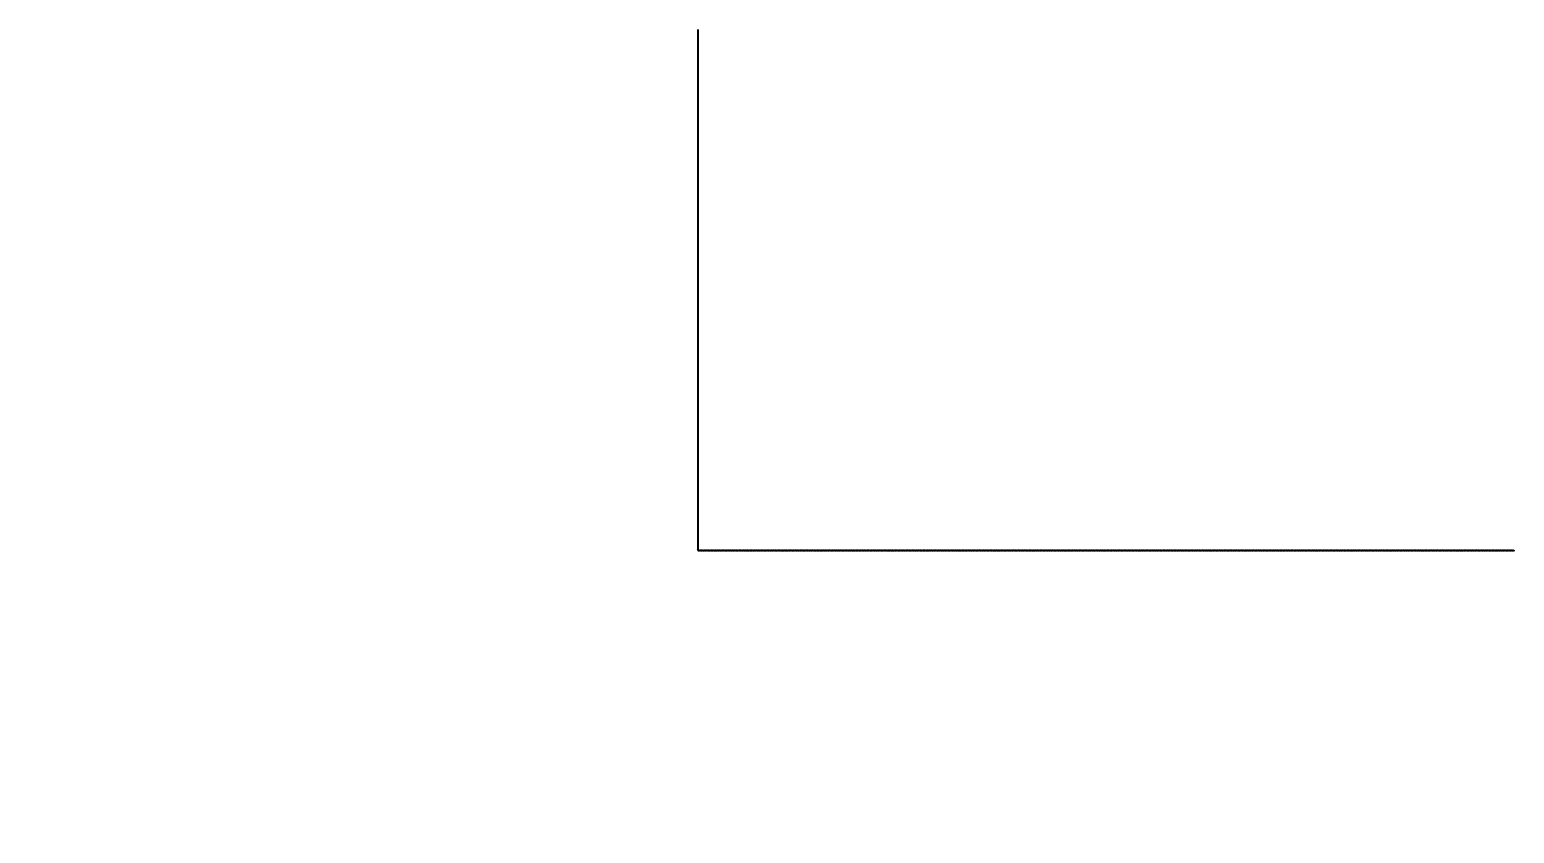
# Model space of a CAD drawing. Header units: millimetres. Extents: x 0 to 7618, y 0 to 6412.
# Drawn here: x 1280 to 1889, y 1271 to 1601 of the extents above; entities that cross this region are included whole.
import ezdxf

# ---------------------------------------------------------------- set-up
doc = ezdxf.new("R2010")
doc.units = ezdxf.units.MM
doc.styles.get("Standard").update_dxf_attribs({"font": 'arial.ttf'})
doc.dimstyles.new('ISO-25', dxfattribs={"dimtxt": 100, "dimasz": 100, "dimexe": 1.25, "dimexo": 0.625, "dimtad": 1, "dimtih": 1, "dimtoh": 1, "dimtxsty": 'Standard', "dimcen": 2.5, "dimadec": 0, "dimazin": 0, "dimtfac": 1, "dimtmove": 0, "dimatfit": 3, "dimfxl": 1, "dimfxlon": 1, "dimarcsym": 0})

# ---------------------------------------------------------------- blocks, each defined once
blk = doc.blocks.new('*D3')
at = {"color": 0, "lineweight": -2, "transparency": 16777216}
for p, q in [((917.06, 2934.41), (914.81, 2934.41)), ((916.06, 2834.41), (916.06, 2225.54)), ((916.06, 1487.25), (916.06, 2096.12)), ((917.06, 1387.25), (914.81, 1387.25))]:
    blk.add_line(p, q, dxfattribs=at)
at = {"color": 0, "transparency": 16777216}
for points in [[(899.39, 2834.41), (932.72, 2834.41), (916.06, 2934.41)], [(899.39, 1487.25), (932.72, 1487.25), (916.06, 1387.25)]]:
    blk.add_solid(points, dxfattribs=at)
at = {"layer": 'Defpoints', "color": 0, "transparency": 16777216}
for p in [(1582.26, 2934.41), (916.06, 1387.25), (1561.78, 1387.25)]:
    blk.add_point(p, dxfattribs=at)
at = {"color": 0, "transparency": 16777216, "insert": (916.06, 2160.83), "char_height": 100, "attachment_point": 5}
blk.add_mtext('1547,16 [5\'-1"]', dxfattribs=at)
blk = doc.blocks.new('*D4')
at = {"color": 0, "lineweight": -2, "transparency": 16777216}
for p, q in [((1554.2, 902.31), (1554.2, 900.06)), ((3657.48, 902.31), (3657.48, 900.06)), ((1654.2, 901.31), (3557.48, 901.31))]:
    blk.add_line(p, q, dxfattribs=at)
at = {"color": 0, "transparency": 16777216}
for points in [[(1654.2, 917.97), (1654.2, 884.64), (1554.2, 901.31)], [(3557.48, 917.97), (3557.48, 884.64), (3657.48, 901.31)]]:
    blk.add_solid(points, dxfattribs=at)
at = {"layer": 'Defpoints', "color": 0, "transparency": 16777216}
for p in [(1554.2, 1594.38), (3657.48, 1547.63), (3657.48, 901.31)]:
    blk.add_point(p, dxfattribs=at)
at = {"color": 0, "transparency": 16777216, "insert": (2605.84, 966.02), "char_height": 100, "attachment_point": 5}
blk.add_mtext('2103,27 [6\'-11"]', dxfattribs=at)
blk = doc.blocks.new('*D7')
at = {"color": 0, "lineweight": -2, "transparency": 16777216}
for p, q in [((736.94, 1152.02), (735.57, 1150.23)), ((815.89, 1090.64), (970.42, 972.97)), ((1294.92, 725.87), (1140.38, 843.55)), ((1375.08, 666.08), (1373.72, 664.29))]:
    blk.add_line(p, q, dxfattribs=at)
at = {"color": 0, "transparency": 16777216}
for points in [[(825.99, 1103.9), (805.79, 1077.38), (736.33, 1151.23)], [(1305.01, 739.13), (1284.82, 712.61), (1374.48, 665.29)]]:
    blk.add_solid(points, dxfattribs=at)
at = {"layer": 'Defpoints', "color": 0, "transparency": 16777216}
for p in [(916.06, 1387.25), (1554.2, 901.31), (1374.48, 665.29)]:
    blk.add_point(p, dxfattribs=at)
at = {"color": 0, "transparency": 16777216, "insert": (1055.4, 908.26), "char_height": 100, "attachment_point": 5}
blk.add_mtext('802,1 [2\'-8"]', dxfattribs=at)
blk = doc.blocks.new('*D18')
at = {"color": 0, "lineweight": -2, "transparency": 16777216}
for p, q in [((3475.51, 2734.23), (3657.48, 2859.13)), ((3657.48, 2859.13), (3657.48, 1696.15)), ((3475.51, 2735.23), (3475.51, 2734.23))]:
    blk.add_line(p, q, dxfattribs=at)
at = {"layer": 'Defpoints', "color": 0, "transparency": 16777216}
for p in [(3475.51, 2934.23), (3657.48, 2659.13), (0, 0)]:
    blk.add_point(p, dxfattribs=at)
at = {"color": 0, "transparency": 16777216, "insert": (3592.76, 2177.33), "char_height": 100, "attachment_point": 5, "rotation": 90}
blk.add_mtext('3475,51 [11\'-5"]', dxfattribs=at)

msp = doc.modelspace()

# ---------------------------------------------------------------- linework, layer by layer
msp.add_lwpolyline([(1554.028, 1600.633, 0.5205671), (1554.028, 1600.133, 0.5205671), (1554.028, 1599.633, 0.5205671), (1554.028, 1599.133, 0.5205671), (1554.028, 1598.633, 0.5205671), (1554.028, 1598.133, 0.5205671), (1554.028, 1597.633, 0.5205671), (1554.028, 1597.133, 0.5205671), (1554.028, 1596.633, 0.5205671), (1554.028, 1596.133, 0.5205671), (1554.028, 1595.633, 0.5205671), (1554.028, 1595.133, 0.5205671), (1554.028, 1594.633, 0.5205671), (1554.028, 1594.133, 0.5205671), (1554.028, 1593.633, 0.5205671), (1554.028, 1593.133, 0.5205671), (1554.028, 1592.633, 0.5205671), (1554.028, 1592.133, 0.5205671), (1554.028, 1591.633, 0.5205671), (1554.028, 1591.133, 0.5205671), (1554.028, 1590.633, 0.5205671), (1554.028, 1590.133, 0.5205671), (1554.028, 1589.633, 0.5205671), (1554.028, 1589.133, 0.5205671), (1554.028, 1588.633, 0.5205671), (1554.028, 1588.133, 0.5205671), (1554.028, 1587.633, 0.5205671), (1554.028, 1587.133, 0.5205671), (1554.028, 1586.633, 0.5205671), (1554.028, 1586.133, 0.5205671), (1554.028, 1585.633, 0.5205671), (1554.028, 1585.133, 0.5205671), (1554.028, 1584.633, 0.5205671), (1554.028, 1584.133, 0.5205671), (1554.028, 1583.633, 0.5205671), (1554.028, 1583.133, 0.5205671), (1554.028, 1582.633, 0.5205671), (1554.028, 1582.133, 0.5205671), (1554.028, 1581.633, 0.5205671), (1554.028, 1581.133, 0.5205671), (1554.028, 1580.633, 0.5205671), (1554.028, 1580.133, 0.5205671), (1554.028, 1579.633, 0.5205671), (1554.028, 1579.133, 0.5205671), (1554.028, 1578.633, 0.5205671), (1554.028, 1578.133, 0.5205671), (1554.028, 1577.633, 0.5205671), (1554.028, 1577.133, 0.5205671), (1554.028, 1576.633, 0.5205671), (1554.028, 1576.133, 0.5205671), (1554.028, 1575.633, 0.5205671), (1554.028, 1575.133, 0.5205671), (1554.028, 1574.633, 0.5205671), (1554.028, 1574.133, 0.5205671), (1554.028, 1573.633, 0.5205671), (1554.028, 1573.133, 0.5205671), (1554.028, 1572.633, 0.5205671), (1554.028, 1572.133, 0.5205671), (1554.028, 1571.633, 0.5205671), (1554.028, 1571.133, 0.5205671), (1554.028, 1570.633, 0.5205671), (1554.028, 1570.133, 0.5205671), (1554.028, 1569.633, 0.5205671), (1554.028, 1569.133, 0.5205671), (1554.028, 1568.633, 0.5205671), (1554.028, 1568.133, 0.5205671), (1554.028, 1567.633, 0.5205671), (1554.028, 1567.133, 0.5205671), (1554.028, 1566.633, 0.5205671), (1554.028, 1566.133, 0.5205671), (1554.028, 1565.633, 0.5205671), (1554.028, 1565.133, 0.5205671), (1554.028, 1564.633, 0.5205671), (1554.028, 1564.133, 0.5205671), (1554.028, 1563.633, 0.5205671), (1554.028, 1563.133, 0.5205671), (1554.028, 1562.633, 0.5205671), (1554.028, 1562.133, 0.5205671), (1554.028, 1561.633, 0.5205671), (1554.028, 1561.133, 0.5205671), (1554.028, 1560.633, 0.5205671), (1554.028, 1560.133, 0.5205671), (1554.028, 1559.633, 0.5205671), (1554.028, 1559.133, 0.5205671), (1554.028, 1558.633, 0.5205671), (1554.028, 1558.133, 0.5205671), (1554.028, 1557.633, 0.5205671), (1554.028, 1557.133, 0.5205671), (1554.028, 1556.633, 0.5205671), (1554.028, 1556.133, 0.5205671), (1554.028, 1555.633, 0.5205671), (1554.028, 1555.133, 0.5205671), (1554.028, 1554.633, 0.5205671), (1554.028, 1554.133, 0.5205671), (1554.028, 1553.633, 0.5205671), (1554.028, 1553.133, 0.5205671), (1554.028, 1552.633, 0.5205671), (1554.028, 1552.133, 0.5205671), (1554.028, 1551.633, 0.5205671), (1554.028, 1551.133, 0.5205671), (1554.028, 1550.633, 0.5205671), (1554.028, 1550.133, 0.5205671), (1554.028, 1549.633, 0.5205671), (1554.028, 1549.133, 0.5205671), (1554.028, 1548.633, 0.5205671), (1554.028, 1548.133, 0.5205671), (1554.028, 1547.633, 0.5205671), (1554.028, 1547.133, 0.5205671), (1554.028, 1546.633, 0.5205671), (1554.028, 1546.133, 0.5205671), (1554.028, 1545.633, 0.5205671), (1554.028, 1545.133, 0.5205671), (1554.028, 1544.633, 0.5205671), (1554.028, 1544.133, 0.5205671), (1554.028, 1543.633, 0.5205671), (1554.028, 1543.133, 0.5205671), (1554.028, 1542.633, 0.5205671), (1554.028, 1542.133, 0.5205671), (1554.028, 1541.633, 0.5205671), (1554.028, 1541.133, 0.5205671), (1554.028, 1540.633, 0.5205671), (1554.028, 1540.133, 0.5205671), (1554.028, 1539.633, 0.5205671), (1554.028, 1539.133, 0.5205671), (1554.028, 1538.633, 0.5205671), (1554.028, 1538.133, 0.5205671), (1554.028, 1537.633, 0.5205671), (1554.028, 1537.133, 0.5205671), (1554.028, 1536.633, 0.5205671), (1554.028, 1536.133, 0.5205671), (1554.028, 1535.633, 0.5205671), (1554.028, 1535.133, 0.5205671), (1554.028, 1534.633, 0.5205671), (1554.028, 1534.133, 0.5205671), (1554.028, 1533.633, 0.5205671), (1554.028, 1533.133, 0.5205671), (1554.028, 1532.633, 0.5205671), (1554.028, 1532.133, 0.5205671), (1554.028, 1531.633, 0.5205671), (1554.028, 1531.133, 0.5205671), (1554.028, 1530.633, 0.5205671), (1554.028, 1530.133, 0.5205671), (1554.028, 1529.633, 0.5205671), (1554.028, 1529.133, 0.5205671), (1554.028, 1528.633, 0.5205671), (1554.028, 1528.133, 0.5205671), (1554.028, 1527.633, 0.5205671), (1554.028, 1527.133, 0.5205671), (1554.028, 1526.633, 0.5205671), (1554.028, 1526.133, 0.5205671), (1554.028, 1525.633, 0.5205671), (1554.028, 1525.133, 0.5205671), (1554.028, 1524.633, 0.5205671), (1554.028, 1524.133, 0.5205671), (1554.028, 1523.633, 0.5205671), (1554.028, 1523.133, 0.5205671), (1554.028, 1522.633, 0.5205671), (1554.028, 1522.133, 0.5205671), (1554.028, 1521.633, 0.5205671), (1554.028, 1521.133, 0.5205671), (1554.028, 1520.633, 0.5205671), (1554.028, 1520.133, 0.5205671), (1554.028, 1519.633, 0.5205671), (1554.028, 1519.133, 0.5205671), (1554.028, 1518.633, 0.5205671), (1554.028, 1518.133, 0.5205671), (1554.028, 1517.633, 0.5205671), (1554.028, 1517.133, 0.5205671), (1554.028, 1516.633, 0.5205671), (1554.028, 1516.133, 0.5205671), (1554.028, 1515.633, 0.5205671), (1554.028, 1515.133, 0.5205671), (1554.028, 1514.633, 0.5205671), (1554.028, 1514.133, 0.5205671), (1554.028, 1513.633, 0.5205671), (1554.028, 1513.133, 0.5205671), (1554.028, 1512.633, 0.5205671), (1554.028, 1512.133, 0.5205671), (1554.028, 1511.633, 0.5205671), (1554.028, 1511.133, 0.5205671), (1554.028, 1510.633, 0.5205671), (1554.028, 1510.133, 0.5205671), (1554.028, 1509.633, 0.5205671), (1554.028, 1509.133, 0.5205671), (1554.028, 1508.633, 0.5205671), (1554.028, 1508.133, 0.5205671), (1554.028, 1507.633, 0.5205671), (1554.028, 1507.133, 0.5205671), (1554.028, 1506.633, 0.5205671), (1554.028, 1506.133, 0.5205671), (1554.028, 1505.633, 0.5205671), (1554.028, 1505.133, 0.5205671), (1554.028, 1504.633, 0.5205671), (1554.028, 1504.133, 0.5205671), (1554.028, 1503.633, 0.5205671), (1554.028, 1503.133, 0.5205671), (1554.028, 1502.633, 0.5205671), (1554.028, 1502.133, 0.5205671), (1554.028, 1501.633, 0.5205671), (1554.028, 1501.133, 0.5205671), (1554.028, 1500.633, 0.5205671), (1554.028, 1500.133, 0.5205671), (1554.028, 1499.633, 0.5205671), (1554.028, 1499.133, 0.5205671), (1554.028, 1498.633, 0.5205671), (1554.028, 1498.133, 0.5205671), (1554.028, 1497.633, 0.5205671), (1554.028, 1497.133, 0.5205671), (1554.028, 1496.633, 0.5205671), (1554.028, 1496.133, 0.5205671), (1554.028, 1495.633, 0.5205671), (1554.028, 1495.133, 0.5205671), (1554.028, 1494.633, 0.5205671), (1554.028, 1494.133, 0.5205671), (1554.028, 1493.633, 0.5205671), (1554.028, 1493.133, 0.5205671), (1554.028, 1492.633, 0.5205671), (1554.028, 1492.133, 0.5205671), (1554.028, 1491.633, 0.5205671), (1554.028, 1491.133, 0.5205671), (1554.028, 1490.633, 0.5205671), (1554.028, 1490.133, 0.5205671), (1554.028, 1489.633, 0.5205671), (1554.028, 1489.133, 0.5205671), (1554.028, 1488.633, 0.5205671), (1554.028, 1488.133, 0.5205671), (1554.028, 1487.633, 0.5205671), (1554.028, 1487.133, 0.5205671), (1554.028, 1486.633, 0.5205671), (1554.028, 1486.133, 0.5205671), (1554.028, 1485.633, 0.5205671), (1554.028, 1485.133, 0.5205671), (1554.028, 1484.633, 0.5205671), (1554.028, 1484.133, 0.5205671), (1554.028, 1483.633, 0.5205671), (1554.028, 1483.133, 0.5205671), (1554.028, 1482.633, 0.5205671), (1554.028, 1482.133, 0.5205671), (1554.028, 1481.633, 0.5205671), (1554.028, 1481.133, 0.5205671), (1554.028, 1480.633, 0.5205671), (1554.028, 1480.133, 0.5205671), (1554.028, 1479.633, 0.5205671), (1554.028, 1479.133, 0.5205671), (1554.028, 1478.633, 0.5205671), (1554.028, 1478.133, 0.5205671), (1554.028, 1477.633, 0.5205671), (1554.028, 1477.133, 0.5205671), (1554.028, 1476.633, 0.5205671), (1554.028, 1476.133, 0.5205671), (1554.028, 1475.633, 0.5205671), (1554.028, 1475.133, 0.5205671), (1554.028, 1474.633, 0.5205671), (1554.028, 1474.133, 0.5205671), (1554.028, 1473.633, 0.5205671), (1554.028, 1473.133, 0.5205671), (1554.028, 1472.633, 0.5205671), (1554.028, 1472.133, 0.5205671), (1554.028, 1471.633, 0.5205671), (1554.028, 1471.133, 0.5205671), (1554.028, 1470.633, 0.5205671), (1554.028, 1470.133, 0.5205671), (1554.028, 1469.633, 0.5205671), (1554.028, 1469.133, 0.5205671), (1554.028, 1468.633, 0.5205671), (1554.028, 1468.133, 0.5205671), (1554.028, 1467.633, 0.5205671), (1554.028, 1467.133, 0.5205671), (1554.028, 1466.633, 0.5205671), (1554.028, 1466.133, 0.5205671), (1554.028, 1465.633, 0.5205671), (1554.028, 1465.133, 0.5205671), (1554.028, 1464.633, 0.5205671), (1554.028, 1464.133, 0.5205671), (1554.028, 1463.633, 0.5205671), (1554.028, 1463.133, 0.5205671), (1554.028, 1462.633, 0.5205671), (1554.028, 1462.133, 0.5205671), (1554.028, 1461.633, 0.5205671), (1554.028, 1461.133, 0.5205671), (1554.028, 1460.633, 0.5205671), (1554.028, 1460.133, 0.5205671), (1554.028, 1459.633, 0.5205671), (1554.028, 1459.133, 0.5205671), (1554.028, 1458.633, 0.5205671), (1554.028, 1458.133, 0.5205671), (1554.028, 1457.633, 0.5205671), (1554.028, 1457.133, 0.5205671), (1554.028, 1456.633, 0.5205671), (1554.028, 1456.133, 0.5205671), (1554.028, 1455.633, 0.5205671), (1554.028, 1455.133, 0.5205671), (1554.028, 1454.633, 0.5205671), (1554.028, 1454.133, 0.5205671), (1554.028, 1453.633, 0.5205671), (1554.028, 1453.133, 0.5205671), (1554.028, 1452.633, 0.5205671), (1554.028, 1452.133, 0.5205671), (1554.028, 1451.633, 0.5205671), (1554.028, 1451.133, 0.5205671), (1554.028, 1450.633, 0.5205671), (1554.028, 1450.133, 0.5205671), (1554.028, 1449.633, 0.5205671), (1554.028, 1449.133, 0.5205671), (1554.028, 1448.633, 0.5205671), (1554.028, 1448.133, 0.5205671), (1554.028, 1447.633, 0.5205671), (1554.028, 1447.133, 0.5205671), (1554.028, 1446.633, 0.5205671), (1554.028, 1446.133, 0.5205671), (1554.028, 1445.633, 0.5205671), (1554.028, 1445.133, 0.5205671), (1554.028, 1444.633, 0.5205671), (1554.028, 1444.133, 0.5205671), (1554.028, 1443.633, 0.5205671), (1554.028, 1443.133, 0.5205671), (1554.028, 1442.633, 0.5205671), (1554.028, 1442.133, 0.5205671), (1554.028, 1441.633, 0.5205671), (1554.028, 1441.133, 0.5205671), (1554.028, 1440.633, 0.5205671), (1554.028, 1440.133, 0.5205671), (1554.028, 1439.633, 0.5205671), (1554.028, 1439.133, 0.5205671), (1554.028, 1438.633, 0.5205671), (1554.028, 1438.133, 0.5205671), (1554.028, 1437.633, 0.5205671), (1554.028, 1437.133, 0.5205671), (1554.028, 1436.633, 0.5205671), (1554.028, 1436.133, 0.5205671), (1554.028, 1435.633, 0.5205671), (1554.028, 1435.133, 0.5205671), (1554.028, 1434.633, 0.5205671), (1554.028, 1434.133, 0.5205671), (1554.028, 1433.633, 0.5205671), (1554.028, 1433.133, 0.5205671), (1554.028, 1432.633, 0.5205671), (1554.028, 1432.133, 0.5205671), (1554.028, 1431.633, 0.5205671), (1554.028, 1431.133, 0.5205671), (1554.028, 1430.633, 0.5205671), (1554.028, 1430.133, 0.5205671), (1554.028, 1429.633, 0.5205671), (1554.028, 1429.133, 0.5205671), (1554.028, 1428.633, 0.5205671), (1554.028, 1428.133, 0.5205671), (1554.028, 1427.633, 0.5205671), (1554.028, 1427.133, 0.5205671), (1554.028, 1426.633, 0.5205671), (1554.028, 1426.133, 0.5205671), (1554.028, 1425.633, 0.5205671), (1554.028, 1425.133, 0.5205671), (1554.028, 1424.633, 0.5205671), (1554.028, 1424.133, 0.5205671), (1554.028, 1423.633, 0.5205671), (1554.028, 1423.133, 0.5205671), (1554.028, 1422.633, 0.5205671), (1554.028, 1422.133, 0.5205671), (1554.028, 1421.633, 0.5205671), (1554.028, 1421.133, 0.5205671), (1554.028, 1420.633, 0.5205671), (1554.028, 1420.133, 0.5205671), (1554.028, 1419.633, 0.5205671), (1554.028, 1419.133, 0.5205671), (1554.028, 1418.633, 0.5205671), (1554.028, 1418.133, 0.5205671), (1554.028, 1417.633, 0.5205671), (1554.028, 1417.133, 0.5205671), (1554.028, 1416.633, 0.5205671), (1554.028, 1416.133, 0.5205671), (1554.028, 1415.633, 0.5205671), (1554.028, 1415.133, 0.5205671), (1554.028, 1414.633, 0.5205671), (1554.028, 1414.133, 0.5205671), (1554.028, 1413.633, 0.5205671), (1554.028, 1413.133, 0.5205671), (1554.028, 1412.633, 0.5205671), (1554.028, 1412.133, 0.5205671), (1554.028, 1411.633, 0.5205671), (1554.028, 1411.133, 0.5205671), (1554.028, 1410.633, 0.5205671), (1554.028, 1410.133, 0.5205671), (1554.028, 1409.633, 0.5205671), (1554.028, 1409.133, 0.5205671), (1554.028, 1408.633, 0.5205671), (1554.028, 1408.133, 0.5205671), (1554.028, 1407.633, 0.5205671), (1554.028, 1407.133, 0.5205671), (1554.028, 1406.633, 0.5205671), (1554.028, 1406.133, 0.5205671), (1554.028, 1405.633, 0.5205671), (1554.028, 1405.133, 0.5205671), (1554.028, 1404.633, 0.5205671), (1554.028, 1404.133, 0.5205671), (1554.028, 1403.633, 0.5205671), (1554.028, 1403.133, 0.5205671), (1554.028, 1402.633, 0.5205671), (1554.028, 1402.133, 0.5205671), (1554.028, 1401.633, 0.5205671), (1554.028, 1401.133, 0.5205671), (1554.028, 1400.633, 0.5205671), (1554.028, 1400.133, 0.5205671), (1554.028, 1399.633, 0.5205671), (1554.028, 1399.133, 0.5205671), (1554.028, 1398.633, 0.5205671), (1554.028, 1398.133, 0.5205671), (1554.028, 1397.633, 0.5205671), (1554.028, 1397.133, 0.5205671), (1554.028, 1396.633, 0.5205671), (1554.028, 1396.133, 0.5205671), (1554.028, 1395.633, 0.5205671), (1554.028, 1395.133, 0.5205671), (1554.028, 1394.633, 0.5205671), (1554.028, 1394.133, 0.5205671), (1554.028, 1393.633, 0.5205671), (1554.028, 1393.133, 0.5205671), (1554.028, 1392.633, 0.5205671), (1554.028, 1392.133, 0.5205671), (1554.028, 1391.633, 0.5205671), (1554.028, 1391.133, 0.5205671), (1554.028, 1390.633, 0.5205671), (1554.028, 1390.133, 0.5205671), (1554.028, 1389.633, 0.5205671), (1554.028, 1389.133, 0.5205671), (1554.028, 1388.633, 0.5205671), (1554.028, 1388.133, 0.5205671), (1554.028, 1387.633, 0.5205671), (1554.028, 1387.073, 0.5205671), (1554.528, 1387.073, 0.5205671), (1555.028, 1387.073, 0.5205671), (1555.528, 1387.073, 0.5205671), (1556.028, 1387.073, 0.5205671), (1556.528, 1387.073, 0.5205671), (1557.028, 1387.073, 0.5205671), (1557.528, 1387.073, 0.5205671), (1558.028, 1387.073, 0.5205671), (1558.528, 1387.073, 0.5205671), (1559.028, 1387.073, 0.5205671), (1559.528, 1387.073, 0.5205671), (1560.028, 1387.073, 0.5205671), (1560.528, 1387.073, 0.5205671), (1561.028, 1387.073, 0.5205671), (1561.528, 1387.073, 0.5205671), (1562.028, 1387.073, 0.5205671), (1562.528, 1387.073, 0.5205671), (1563.028, 1387.073, 0.5205671), (1563.528, 1387.073, 0.5205671), (1564.028, 1387.073, 0.5205671), (1564.528, 1387.073, 0.5205671), (1565.028, 1387.073, 0.5205671), (1565.528, 1387.073, 0.5205671), (1566.028, 1387.073, 0.5205671), (1566.528, 1387.073, 0.5205671), (1567.028, 1387.073, 0.5205671), (1567.528, 1387.073, 0.5205671), (1568.028, 1387.073, 0.5205671), (1568.528, 1387.073, 0.5205671), (1569.028, 1387.073, 0.5205671), (1569.528, 1387.073, 0.5205671), (1570.028, 1387.073, 0.5205671), (1570.528, 1387.073, 0.5205671), (1571.028, 1387.073, 0.5205671), (1571.528, 1387.073, 0.5205671), (1572.028, 1387.073, 0.5205671), (1572.528, 1387.073, 0.5205671), (1573.028, 1387.073, 0.5205671), (1573.528, 1387.073, 0.5205671), (1574.028, 1387.073, 0.5205671), (1574.528, 1387.073, 0.5205671), (1575.028, 1387.073, 0.5205671), (1575.528, 1387.073, 0.5205671), (1576.028, 1387.073, 0.5205671), (1576.528, 1387.073, 0.5205671), (1577.028, 1387.073, 0.5205671), (1577.528, 1387.073, 0.5205671), (1578.028, 1387.073, 0.5205671), (1578.528, 1387.073, 0.5205671), (1579.028, 1387.073, 0.5205671), (1579.528, 1387.073, 0.5205671), (1580.028, 1387.073, 0.5205671), (1580.528, 1387.073, 0.5205671), (1581.028, 1387.073, 0.5205671), (1581.528, 1387.073, 0.5205671), (1582.028, 1387.073, 0.5205671), (1582.528, 1387.073, 0.5205671), (1583.028, 1387.073, 0.5205671), (1583.528, 1387.073, 0.5205671), (1584.028, 1387.073, 0.5205671), (1584.528, 1387.073, 0.5205671), (1585.028, 1387.073, 0.5205671), (1585.528, 1387.073, 0.5205671), (1586.028, 1387.073, 0.5205671), (1586.528, 1387.073, 0.5205671), (1587.028, 1387.073, 0.5205671), (1587.528, 1387.073, 0.5205671), (1588.028, 1387.073, 0.5205671), (1588.528, 1387.073, 0.5205671), (1589.028, 1387.073, 0.5205671), (1589.528, 1387.073, 0.5205671), (1590.028, 1387.073, 0.5205671), (1590.528, 1387.073, 0.5205671), (1591.028, 1387.073, 0.5205671), (1591.528, 1387.073, 0.5205671), (1592.028, 1387.073, 0.5205671), (1592.528, 1387.073, 0.5205671), (1593.028, 1387.073, 0.5205671), (1593.528, 1387.073, 0.5205671), (1594.028, 1387.073, 0.5205671), (1594.528, 1387.073, 0.5205671), (1595.028, 1387.073, 0.5205671), (1595.528, 1387.073, 0.5205671), (1596.028, 1387.073, 0.5205671), (1596.528, 1387.073, 0.5205671), (1597.028, 1387.073, 0.5205671), (1597.528, 1387.073, 0.5205671), (1598.028, 1387.073, 0.5205671), (1598.528, 1387.073, 0.5205671), (1599.028, 1387.073, 0.5205671), (1599.528, 1387.073, 0.5205671), (1600.028, 1387.073, 0.5205671), (1600.528, 1387.073, 0.5205671), (1601.028, 1387.073, 0.5205671), (1601.528, 1387.073, 0.5205671), (1602.028, 1387.073, 0.5205671), (1602.528, 1387.073, 0.5205671), (1603.028, 1387.073, 0.5205671), (1603.528, 1387.073, 0.5205671), (1604.028, 1387.073, 0.5205671), (1604.528, 1387.073, 0.5205671), (1605.028, 1387.073, 0.5205671), (1605.528, 1387.073, 0.5205671), (1606.028, 1387.073, 0.5205671), (1606.528, 1387.073, 0.5205671), (1607.028, 1387.073, 0.5205671), (1607.528, 1387.073, 0.5205671), (1608.028, 1387.073, 0.5205671), (1608.528, 1387.073, 0.5205671), (1609.028, 1387.073, 0.5205671), (1609.528, 1387.073, 0.5205671), (1610.028, 1387.073, 0.5205671), (1610.528, 1387.073, 0.5205671), (1611.028, 1387.073, 0.5205671), (1611.528, 1387.073, 0.5205671), (1612.028, 1387.073, 0.5205671), (1612.528, 1387.073, 0.5205671), (1613.028, 1387.073, 0.5205671), (1613.528, 1387.073, 0.5205671), (1614.028, 1387.073, 0.5205671), (1614.528, 1387.073, 0.5205671), (1615.028, 1387.073, 0.5205671), (1615.528, 1387.073, 0.5205671), (1616.028, 1387.073, 0.5205671), (1616.528, 1387.073, 0.5205671), (1617.028, 1387.073, 0.5205671), (1617.528, 1387.073, 0.5205671), (1618.028, 1387.073, 0.5205671), (1618.528, 1387.073, 0.5205671), (1619.028, 1387.073, 0.5205671), (1619.528, 1387.073, 0.5205671), (1620.028, 1387.073, 0.5205671), (1620.528, 1387.073, 0.5205671), (1621.028, 1387.073, 0.5205671), (1621.528, 1387.073, 0.5205671), (1622.028, 1387.073, 0.5205671), (1622.528, 1387.073, 0.5205671), (1623.028, 1387.073, 0.5205671), (1623.528, 1387.073, 0.5205671), (1624.028, 1387.073, 0.5205671), (1624.528, 1387.073, 0.5205671), (1625.028, 1387.073, 0.5205671), (1625.528, 1387.073, 0.5205671), (1626.028, 1387.073, 0.5205671), (1626.528, 1387.073, 0.5205671), (1627.028, 1387.073, 0.5205671), (1627.528, 1387.073, 0.5205671), (1628.028, 1387.073, 0.5205671), (1628.528, 1387.073, 0.5205671), (1629.028, 1387.073, 0.5205671), (1629.528, 1387.073, 0.5205671), (1630.028, 1387.073, 0.5205671), (1630.528, 1387.073, 0.5205671), (1631.028, 1387.073, 0.5205671), (1631.528, 1387.073, 0.5205671), (1632.028, 1387.073, 0.5205671), (1632.528, 1387.073, 0.5205671), (1633.028, 1387.073, 0.5205671), (1633.528, 1387.073, 0.5205671), (1634.028, 1387.073, 0.5205671), (1634.528, 1387.073, 0.5205671), (1635.028, 1387.073, 0.5205671), (1635.528, 1387.073, 0.5205671), (1636.028, 1387.073, 0.5205671), (1636.528, 1387.073, 0.5205671), (1637.028, 1387.073, 0.5205671), (1637.528, 1387.073, 0.5205671), (1638.028, 1387.073, 0.5205671), (1638.528, 1387.073, 0.5205671), (1639.028, 1387.073, 0.5205671), (1639.528, 1387.073, 0.5205671), (1640.028, 1387.073, 0.5205671), (1640.528, 1387.073, 0.5205671), (1641.028, 1387.073, 0.5205671), (1641.528, 1387.073, 0.5205671), (1642.028, 1387.073, 0.5205671), (1642.528, 1387.073, 0.5205671), (1643.028, 1387.073, 0.5205671), (1643.528, 1387.073, 0.5205671), (1644.028, 1387.073, 0.5205671), (1644.528, 1387.073, 0.5205671), (1645.028, 1387.073, 0.5205671), (1645.528, 1387.073, 0.5205671), (1646.028, 1387.073, 0.5205671), (1646.528, 1387.073, 0.5205671), (1647.028, 1387.073, 0.5205671), (1647.528, 1387.073, 0.5205671), (1648.028, 1387.073, 0.5205671), (1648.528, 1387.073, 0.5205671), (1649.028, 1387.073, 0.5205671), (1649.528, 1387.073, 0.5205671), (1650.028, 1387.073, 0.5205671), (1650.528, 1387.073, 0.5205671), (1651.028, 1387.073, 0.5205671), (1651.528, 1387.073, 0.5205671), (1652.028, 1387.073, 0.5205671), (1652.528, 1387.073, 0.5205671), (1653.028, 1387.073, 0.5205671), (1653.528, 1387.073, 0.5205671), (1654.028, 1387.073, 0.5205671), (1654.528, 1387.073, 0.5205671), (1655.028, 1387.073, 0.5205671), (1655.528, 1387.073, 0.5205671), (1656.028, 1387.073, 0.5205671), (1656.528, 1387.073, 0.5205671), (1657.028, 1387.073, 0.5205671), (1657.528, 1387.073, 0.5205671), (1658.028, 1387.073, 0.5205671), (1658.528, 1387.073, 0.5205671), (1659.028, 1387.073, 0.5205671), (1659.528, 1387.073, 0.5205671), (1660.028, 1387.073, 0.5205671), (1660.528, 1387.073, 0.5205671), (1661.028, 1387.073, 0.5205671), (1661.528, 1387.073, 0.5205671), (1662.028, 1387.073, 0.5205671), (1662.528, 1387.073, 0.5205671), (1663.028, 1387.073, 0.5205671), (1663.528, 1387.073, 0.5205671), (1664.028, 1387.073, 0.5205671), (1664.528, 1387.073, 0.5205671), (1665.028, 1387.073, 0.5205671), (1665.528, 1387.073, 0.5205671), (1666.028, 1387.073, 0.5205671), (1666.528, 1387.073, 0.5205671), (1667.028, 1387.073, 0.5205671), (1667.528, 1387.073, 0.5205671), (1668.028, 1387.073, 0.5205671), (1668.528, 1387.073, 0.5205671), (1669.028, 1387.073, 0.5205671), (1669.528, 1387.073, 0.5205671), (1670.028, 1387.073, 0.5205671), (1670.528, 1387.073, 0.5205671), (1671.028, 1387.073, 0.5205671), (1671.528, 1387.073, 0.5205671), (1672.028, 1387.073, 0.5205671), (1672.528, 1387.073, 0.5205671), (1673.028, 1387.073, 0.5205671), (1673.528, 1387.073, 0.5205671), (1674.028, 1387.073, 0.5205671), (1674.528, 1387.073, 0.5205671), (1675.028, 1387.073, 0.5205671), (1675.528, 1387.073, 0.5205671), (1676.028, 1387.073, 0.5205671), (1676.528, 1387.073, 0.5205671), (1677.028, 1387.073, 0.5205671), (1677.528, 1387.073, 0.5205671), (1678.028, 1387.073, 0.5205671), (1678.528, 1387.073, 0.5205671), (1679.028, 1387.073, 0.5205671), (1679.528, 1387.073, 0.5205671), (1680.028, 1387.073, 0.5205671), (1680.528, 1387.073, 0.5205671), (1681.028, 1387.073, 0.5205671), (1681.528, 1387.073, 0.5205671), (1682.028, 1387.073, 0.5205671), (1682.528, 1387.073, 0.5205671), (1683.028, 1387.073, 0.5205671), (1683.528, 1387.073, 0.5205671), (1684.028, 1387.073, 0.5205671), (1684.528, 1387.073, 0.5205671), (1685.028, 1387.073, 0.5205671), (1685.528, 1387.073, 0.5205671), (1686.028, 1387.073, 0.5205671), (1686.528, 1387.073, 0.5205671), (1687.028, 1387.073, 0.5205671), (1687.528, 1387.073, 0.5205671), (1688.028, 1387.073, 0.5205671), (1688.528, 1387.073, 0.5205671), (1689.028, 1387.073, 0.5205671), (1689.528, 1387.073, 0.5205671), (1690.028, 1387.073, 0.5205671), (1690.528, 1387.073, 0.5205671), (1691.028, 1387.073, 0.5205671), (1691.528, 1387.073, 0.5205671), (1692.028, 1387.073, 0.5205671), (1692.528, 1387.073, 0.5205671), (1693.028, 1387.073, 0.5205671), (1693.528, 1387.073, 0.5205671), (1694.028, 1387.073, 0.5205671), (1694.528, 1387.073, 0.5205671), (1695.028, 1387.073, 0.5205671), (1695.528, 1387.073, 0.5205671), (1696.028, 1387.073, 0.5205671), (1696.528, 1387.073, 0.5205671), (1697.028, 1387.073, 0.5205671), (1697.528, 1387.073, 0.5205671), (1698.028, 1387.073, 0.5205671), (1698.528, 1387.073, 0.5205671), (1699.028, 1387.073, 0.5205671), (1699.528, 1387.073, 0.5205671), (1700.028, 1387.073, 0.5205671), (1700.528, 1387.073, 0.5205671), (1701.028, 1387.073, 0.5205671), (1701.528, 1387.073, 0.5205671), (1702.028, 1387.073, 0.5205671), (1702.528, 1387.073, 0.5205671), (1703.028, 1387.073, 0.5205671), (1703.528, 1387.073, 0.5205671), (1704.028, 1387.073, 0.5205671), (1704.528, 1387.073, 0.5205671), (1705.028, 1387.073, 0.5205671), (1705.528, 1387.073, 0.5205671), (1706.028, 1387.073, 0.5205671), (1706.528, 1387.073, 0.5205671), (1707.028, 1387.073, 0.5205671), (1707.528, 1387.073, 0.5205671), (1708.028, 1387.073, 0.5205671), (1708.528, 1387.073, 0.5205671), (1709.028, 1387.073, 0.5205671), (1709.528, 1387.073, 0.5205671), (1710.028, 1387.073, 0.5205671), (1710.528, 1387.073, 0.5205671), (1711.028, 1387.073, 0.5205671), (1711.528, 1387.073, 0.5205671), (1712.028, 1387.073, 0.5205671), (1712.528, 1387.073, 0.5205671), (1713.028, 1387.073, 0.5205671), (1713.528, 1387.073, 0.5205671), (1714.028, 1387.073, 0.5205671), (1714.528, 1387.073, 0.5205671), (1715.028, 1387.073, 0.5205671), (1715.528, 1387.073, 0.5205671), (1716.028, 1387.073, 0.5205671), (1716.528, 1387.073, 0.5205671), (1717.028, 1387.073, 0.5205671), (1717.528, 1387.073, 0.5205671), (1718.028, 1387.073, 0.5205671), (1718.528, 1387.073, 0.5205671), (1719.028, 1387.073, 0.5205671), (1719.528, 1387.073, 0.5205671), (1720.028, 1387.073, 0.5205671), (1720.528, 1387.073, 0.5205671), (1721.028, 1387.073, 0.5205671), (1721.528, 1387.073, 0.5205671), (1722.028, 1387.073, 0.5205671), (1722.528, 1387.073, 0.5205671), (1723.028, 1387.073, 0.5205671), (1723.528, 1387.073, 0.5205671), (1724.028, 1387.073, 0.5205671), (1724.528, 1387.073, 0.5205671), (1725.028, 1387.073, 0.5205671), (1725.528, 1387.073, 0.5205671), (1726.028, 1387.073, 0.5205671), (1726.528, 1387.073, 0.5205671), (1727.028, 1387.073, 0.5205671), (1727.528, 1387.073, 0.5205671), (1728.028, 1387.073, 0.5205671), (1728.528, 1387.073, 0.5205671), (1729.028, 1387.073, 0.5205671), (1729.528, 1387.073, 0.5205671), (1730.028, 1387.073, 0.5205671), (1730.528, 1387.073, 0.5205671), (1731.028, 1387.073, 0.5205671), (1731.528, 1387.073, 0.5205671), (1732.028, 1387.073, 0.5205671), (1732.528, 1387.073, 0.5205671), (1733.028, 1387.073, 0.5205671), (1733.528, 1387.073, 0.5205671), (1734.028, 1387.073, 0.5205671), (1734.528, 1387.073, 0.5205671), (1735.028, 1387.073, 0.5205671), (1735.528, 1387.073, 0.5205671), (1736.028, 1387.073, 0.5205671), (1736.528, 1387.073, 0.5205671), (1737.028, 1387.073, 0.5205671), (1737.528, 1387.073, 0.5205671), (1738.028, 1387.073, 0.5205671), (1738.528, 1387.073, 0.5205671), (1739.028, 1387.073, 0.5205671), (1739.528, 1387.073, 0.5205671), (1740.028, 1387.073, 0.5205671), (1740.528, 1387.073, 0.5205671), (1741.028, 1387.073, 0.5205671), (1741.528, 1387.073, 0.5205671), (1742.028, 1387.073, 0.5205671), (1742.528, 1387.073, 0.5205671), (1743.028, 1387.073, 0.5205671), (1743.528, 1387.073, 0.5205671), (1744.028, 1387.073, 0.5205671), (1744.528, 1387.073, 0.5205671), (1745.028, 1387.073, 0.5205671), (1745.528, 1387.073, 0.5205671), (1746.028, 1387.073, 0.5205671), (1746.528, 1387.073, 0.5205671), (1747.028, 1387.073, 0.5205671), (1747.528, 1387.073, 0.5205671), (1748.028, 1387.073, 0.5205671), (1748.528, 1387.073, 0.5205671), (1749.028, 1387.073, 0.5205671), (1749.528, 1387.073, 0.5205671), (1750.028, 1387.073, 0.5205671), (1750.528, 1387.073, 0.5205671), (1751.028, 1387.073, 0.5205671), (1751.528, 1387.073, 0.5205671), (1752.028, 1387.073, 0.5205671), (1752.528, 1387.073, 0.5205671), (1753.028, 1387.073, 0.5205671), (1753.528, 1387.073, 0.5205671), (1754.028, 1387.073, 0.5205671), (1754.528, 1387.073, 0.5205671), (1755.028, 1387.073, 0.5205671), (1755.528, 1387.073, 0.5205671), (1756.028, 1387.073, 0.5205671), (1756.528, 1387.073, 0.5205671), (1757.028, 1387.073, 0.5205671), (1757.528, 1387.073, 0.5205671), (1758.028, 1387.073, 0.5205671), (1758.528, 1387.073, 0.5205671), (1759.028, 1387.073, 0.5205671), (1759.528, 1387.073, 0.5205671), (1760.028, 1387.073, 0.5205671), (1760.528, 1387.073, 0.5205671), (1761.028, 1387.073, 0.5205671), (1761.528, 1387.073, 0.5205671), (1762.028, 1387.073, 0.5205671), (1762.528, 1387.073, 0.5205671), (1763.028, 1387.073, 0.5205671), (1763.528, 1387.073, 0.5205671), (1764.028, 1387.073, 0.5205671), (1764.528, 1387.073, 0.5205671), (1765.028, 1387.073, 0.5205671), (1765.528, 1387.073, 0.5205671), (1766.028, 1387.073, 0.5205671), (1766.528, 1387.073, 0.5205671), (1767.028, 1387.073, 0.5205671), (1767.528, 1387.073, 0.5205671), (1768.028, 1387.073, 0.5205671), (1768.528, 1387.073, 0.5205671), (1769.028, 1387.073, 0.5205671), (1769.528, 1387.073, 0.5205671), (1770.028, 1387.073, 0.5205671), (1770.528, 1387.073, 0.5205671), (1771.028, 1387.073, 0.5205671), (1771.528, 1387.073, 0.5205671), (1772.028, 1387.073, 0.5205671), (1772.528, 1387.073, 0.5205671), (1773.028, 1387.073, 0.5205671), (1773.528, 1387.073, 0.5205671), (1774.028, 1387.073, 0.5205671), (1774.528, 1387.073, 0.5205671), (1775.028, 1387.073, 0.5205671), (1775.528, 1387.073, 0.5205671), (1776.028, 1387.073, 0.5205671), (1776.528, 1387.073, 0.5205671), (1777.028, 1387.073, 0.5205671), (1777.528, 1387.073, 0.5205671), (1778.028, 1387.073, 0.5205671), (1778.528, 1387.073, 0.5205671), (1779.028, 1387.073, 0.5205671), (1779.528, 1387.073, 0.5205671), (1780.028, 1387.073, 0.5205671), (1780.528, 1387.073, 0.5205671), (1781.028, 1387.073, 0.5205671), (1781.528, 1387.073, 0.5205671), (1782.028, 1387.073, 0.5205671), (1782.528, 1387.073, 0.5205671), (1783.028, 1387.073, 0.5205671), (1783.528, 1387.073, 0.5205671), (1784.028, 1387.073, 0.5205671), (1784.528, 1387.073, 0.5205671), (1785.028, 1387.073, 0.5205671), (1785.528, 1387.073, 0.5205671), (1786.028, 1387.073, 0.5205671), (1786.528, 1387.073, 0.5205671), (1787.028, 1387.073, 0.5205671), (1787.528, 1387.073, 0.5205671), (1788.028, 1387.073, 0.5205671), (1788.528, 1387.073, 0.5205671), (1789.028, 1387.073, 0.5205671), (1789.528, 1387.073, 0.5205671), (1790.028, 1387.073, 0.5205671), (1790.528, 1387.073, 0.5205671), (1791.028, 1387.073, 0.5205671), (1791.528, 1387.073, 0.5205671), (1792.028, 1387.073, 0.5205671), (1792.528, 1387.073, 0.5205671), (1793.028, 1387.073, 0.5205671), (1793.528, 1387.073, 0.5205671), (1794.028, 1387.073, 0.5205671), (1794.528, 1387.073, 0.5205671), (1795.028, 1387.073, 0.5205671), (1795.528, 1387.073, 0.5205671), (1796.028, 1387.073, 0.5205671), (1796.528, 1387.073, 0.5205671), (1797.028, 1387.073, 0.5205671), (1797.528, 1387.073, 0.5205671), (1798.028, 1387.073, 0.5205671), (1798.528, 1387.073, 0.5205671), (1799.028, 1387.073, 0.5205671), (1799.528, 1387.073, 0.5205671), (1800.028, 1387.073, 0.5205671), (1800.528, 1387.073, 0.5205671), (1801.028, 1387.073, 0.5205671), (1801.528, 1387.073, 0.5205671), (1802.028, 1387.073, 0.5205671), (1802.528, 1387.073, 0.5205671), (1803.028, 1387.073, 0.5205671), (1803.528, 1387.073, 0.5205671), (1804.028, 1387.073, 0.5205671), (1804.528, 1387.073, 0.5205671), (1805.028, 1387.073, 0.5205671), (1805.528, 1387.073, 0.5205671), (1806.028, 1387.073, 0.5205671), (1806.528, 1387.073, 0.5205671), (1807.028, 1387.073, 0.5205671), (1807.528, 1387.073, 0.5205671), (1808.028, 1387.073, 0.5205671), (1808.528, 1387.073, 0.5205671), (1809.028, 1387.073, 0.5205671), (1809.528, 1387.073, 0.5205671), (1810.028, 1387.073, 0.5205671), (1810.528, 1387.073, 0.5205671), (1811.028, 1387.073, 0.5205671), (1811.528, 1387.073, 0.5205671), (1812.028, 1387.073, 0.5205671), (1812.528, 1387.073, 0.5205671), (1813.028, 1387.073, 0.5205671), (1813.528, 1387.073, 0.5205671), (1814.028, 1387.073, 0.5205671), (1814.528, 1387.073, 0.5205671), (1815.028, 1387.073, 0.5205671), (1815.528, 1387.073, 0.5205671), (1816.028, 1387.073, 0.5205671), (1816.528, 1387.073, 0.5205671), (1817.028, 1387.073, 0.5205671), (1817.528, 1387.073, 0.5205671), (1818.028, 1387.073, 0.5205671), (1818.528, 1387.073, 0.5205671), (1819.028, 1387.073, 0.5205671), (1819.528, 1387.073, 0.5205671), (1820.028, 1387.073, 0.5205671), (1820.528, 1387.073, 0.5205671), (1821.028, 1387.073, 0.5205671), (1821.528, 1387.073, 0.5205671), (1822.028, 1387.073, 0.5205671), (1822.528, 1387.073, 0.5205671), (1823.028, 1387.073, 0.5205671), (1823.528, 1387.073, 0.5205671), (1824.028, 1387.073, 0.5205671), (1824.528, 1387.073, 0.5205671), (1825.028, 1387.073, 0.5205671), (1825.528, 1387.073, 0.5205671), (1826.028, 1387.073, 0.5205671), (1826.528, 1387.073, 0.5205671), (1827.028, 1387.073, 0.5205671), (1827.528, 1387.073, 0.5205671), (1828.028, 1387.073, 0.5205671), (1828.528, 1387.073, 0.5205671), (1829.028, 1387.073, 0.5205671), (1829.528, 1387.073, 0.5205671), (1830.028, 1387.073, 0.5205671), (1830.528, 1387.073, 0.5205671), (1831.028, 1387.073, 0.5205671), (1831.528, 1387.073, 0.5205671), (1832.028, 1387.073, 0.5205671), (1832.528, 1387.073, 0.5205671), (1833.028, 1387.073, 0.5205671), (1833.528, 1387.073, 0.5205671), (1834.028, 1387.073, 0.5205671), (1834.528, 1387.073, 0.5205671), (1835.028, 1387.073, 0.5205671), (1835.528, 1387.073, 0.5205671), (1836.028, 1387.073, 0.5205671), (1836.528, 1387.073, 0.5205671), (1837.028, 1387.073, 0.5205671), (1837.528, 1387.073, 0.5205671), (1838.028, 1387.073, 0.5205671), (1838.528, 1387.073, 0.5205671), (1839.028, 1387.073, 0.5205671), (1839.528, 1387.073, 0.5205671), (1840.028, 1387.073, 0.5205671), (1840.528, 1387.073, 0.5205671), (1841.028, 1387.073, 0.5205671), (1841.528, 1387.073, 0.5205671), (1842.028, 1387.073, 0.5205671), (1842.528, 1387.073, 0.5205671), (1843.028, 1387.073, 0.5205671), (1843.528, 1387.073, 0.5205671), (1844.028, 1387.073, 0.5205671), (1844.528, 1387.073, 0.5205671), (1845.028, 1387.073, 0.5205671), (1845.528, 1387.073, 0.5205671), (1846.028, 1387.073, 0.5205671), (1846.528, 1387.073, 0.5205671), (1847.028, 1387.073, 0.5205671), (1847.528, 1387.073, 0.5205671), (1848.028, 1387.073, 0.5205671), (1848.528, 1387.073, 0.5205671), (1849.028, 1387.073, 0.5205671), (1849.528, 1387.073, 0.5205671), (1850.028, 1387.073, 0.5205671), (1850.528, 1387.073, 0.5205671), (1851.028, 1387.073, 0.5205671), (1851.528, 1387.073, 0.5205671), (1852.028, 1387.073, 0.5205671), (1852.528, 1387.073, 0.5205671), (1853.028, 1387.073, 0.5205671), (1853.528, 1387.073, 0.5205671), (1854.028, 1387.073, 0.5205671), (1854.528, 1387.073, 0.5205671), (1855.028, 1387.073, 0.5205671), (1855.528, 1387.073, 0.5205671), (1856.028, 1387.073, 0.5205671), (1856.528, 1387.073, 0.5205671), (1857.028, 1387.073, 0.5205671), (1857.528, 1387.073, 0.5205671), (1858.028, 1387.073, 0.5205671), (1858.528, 1387.073, 0.5205671), (1859.028, 1387.073, 0.5205671), (1859.528, 1387.073, 0.5205671), (1860.028, 1387.073, 0.5205671), (1860.528, 1387.073, 0.5205671), (1861.028, 1387.073, 0.5205671), (1861.528, 1387.073, 0.5205671), (1862.028, 1387.073, 0.5205671), (1862.528, 1387.073, 0.5205671), (1863.028, 1387.073, 0.5205671), (1863.528, 1387.073, 0.5205671), (1864.028, 1387.073, 0.5205671), (1864.528, 1387.073, 0.5205671), (1865.028, 1387.073, 0.5205671), (1865.528, 1387.073, 0.5205671), (1866.028, 1387.073, 0.5205671), (1866.528, 1387.073, 0.5205671), (1867.028, 1387.073, 0.5205671), (1867.528, 1387.073, 0.5205671), (1868.028, 1387.073, 0.5205671), (1868.528, 1387.073, 0.5205671), (1869.028, 1387.073, 0.5205671), (1869.528, 1387.073, 0.5205671), (1870.028, 1387.073, 0.5205671), (1870.528, 1387.073, 0.5205671), (1871.028, 1387.073, 0.5205671), (1871.528, 1387.073, 0.5205671), (1872.028, 1387.073, 0.5205671), (1872.528, 1387.073, 0.5205671), (1873.028, 1387.073, 0.5205671), (1873.528, 1387.073, 0.5205671), (1874.028, 1387.073, 0.5205671), (1874.528, 1387.073, 0.5205671), (1875.028, 1387.073, 0.5205671), (1875.528, 1387.073, 0.5205671), (1876.028, 1387.073, 0.5205671), (1876.528, 1387.073, 0.5205671), (1877.028, 1387.073, 0.5205671), (1877.528, 1387.073, 0.5205671), (1878.028, 1387.073, 0.5205671), (1878.528, 1387.073, 0.5205671), (1879.028, 1387.073, 0.5205671), (1879.528, 1387.073, 0.5205671), (1880.028, 1387.073, 0.5205671), (1880.528, 1387.073, 0.5205671), (1881.028, 1387.073, 0.5205671), (1881.528, 1387.073, 0.5205671), (1882.028, 1387.073, 0.5205671), (1882.528, 1387.073, 0.5205671), (1883.028, 1387.073, 0.5205671), (1883.528, 1387.073, 0.5205671), (1884.028, 1387.073, 0.5205671), (1884.528, 1387.073, 0.5205671), (1885.028, 1387.073, 0.5205671), (1885.528, 1387.073, 0.5205671), (1886.028, 1387.073, 0.5205671), (1886.528, 1387.073, 0.5205671), (1887.028, 1387.073, 0.5205671), (1887.528, 1387.073, 0.5205671), (1888.028, 1387.073, 0.5205671), (1888.528, 1387.073, 0.5205671), (1889.028, 1387.073, 0.5205671)], format="xyb")

# ---------------------------------------------------------------- dimensions: what is measured, and where the dimension line sits
dim = msp.add_ordinate_dim(feature_location=(3475.506, 2934.23), offset=(181.97, -275.105), dtype=1, origin=(0, 0), dimstyle='ISO-25')
dim.commit()
dim.dimension.update_dxf_attribs({"geometry": '*D18', "text_midpoint": (3592.764, 2177.327)})
dim = msp.add_linear_dim(base=(916.058, 1387.248), p1=(1582.256, 2934.405), p2=(1561.778, 1387.248), angle=90, dimstyle='ISO-25')
dim.commit()
dim.dimension.update_dxf_attribs({"geometry": '*D3', "text_midpoint": (916.058, 2160.827)})
dim = msp.add_linear_dim(base=(3657.475, 901.308), p1=(1554.203, 1594.383), p2=(3657.475, 1547.625), dimstyle='ISO-25')
dim.commit()
dim.dimension.update_dxf_attribs({"geometry": '*D4', "text_midpoint": (2605.839, 966.019)})
dim = msp.add_aligned_dim(p1=(916.058, 1387.248), p2=(1554.203, 901.308), distance=-296.662, dimstyle='ISO-25')
dim.commit()
dim.dimension.update_dxf_attribs({"geometry": '*D7', "text_midpoint": (1055.403, 908.256)})

doc.saveas('drawing.dxf')
